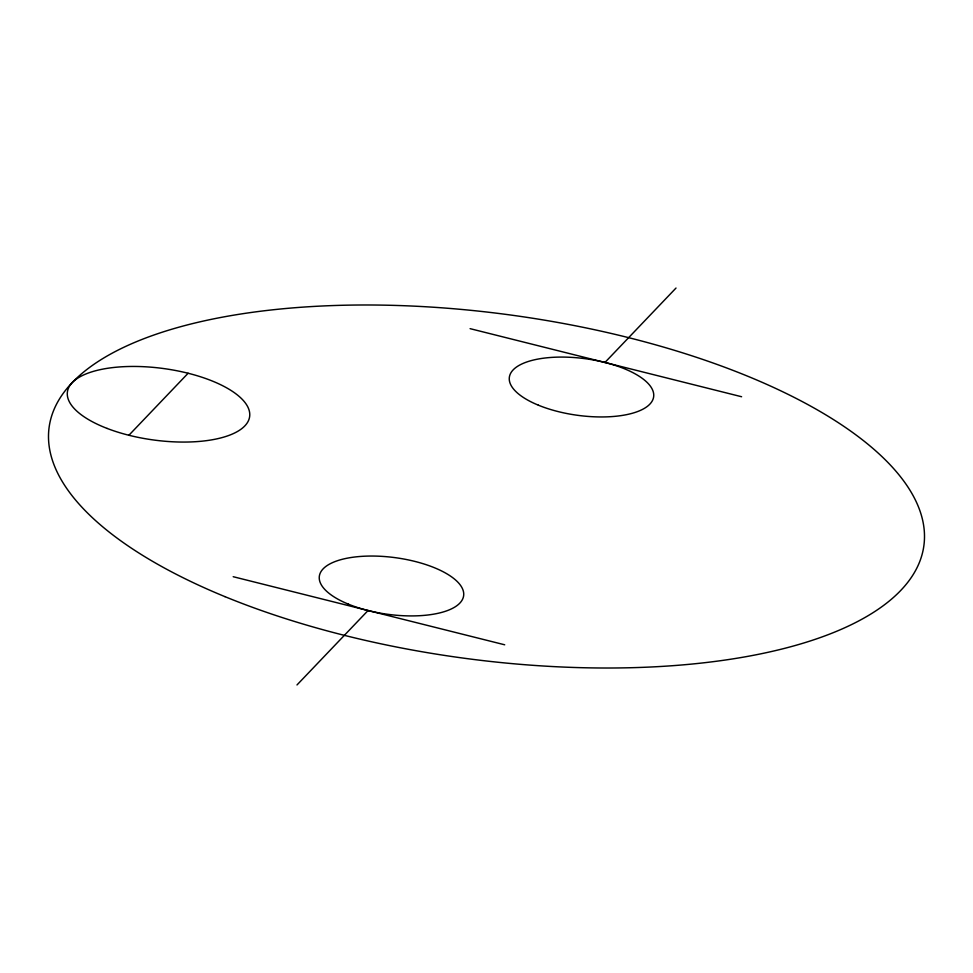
<?xml version="1.0" encoding="UTF-8"?>
<svg xmlns="http://www.w3.org/2000/svg" width="973" height="973" viewBox="0 0 973 973"><rect width="100%" height="100%" fill="white"/><g stroke="black" fill="none" stroke-linecap="round" stroke-linejoin="round"><path stroke-width="1.46" d="M128.898 435.259L188.13 373.243M296.984 684.956L368.049 610.533M604.951 362.467L676.016 288.044M470.093 328.655L741.608 396.741M233.192 576.709L504.707 644.795M538.373 405.182A72.793 28.558 7.7 0 0 653.26 398.541A72.793 28.558 7.7 0 0 552.895 357.322A72.793 28.558 7.7 0 0 538.373 405.182M348.358 604.148A72.793 28.558 7.7 0 0 463.245 597.507A72.793 28.558 7.7 0 0 362.88 556.288A72.793 28.558 7.7 0 0 348.358 604.148M107.115 428.424A91.948 36.074 7.7 0 0 249.514 417.356A91.948 36.074 7.7 0 0 118.925 366.991A91.948 36.074 7.7 0 0 107.115 428.424M224.958 596.644A441.365 173.17 7.7 0 0 921.54 556.374A441.365 173.17 7.7 0 0 312.99 306.483A441.365 173.17 7.7 0 0 224.958 596.644"/></g></svg>
